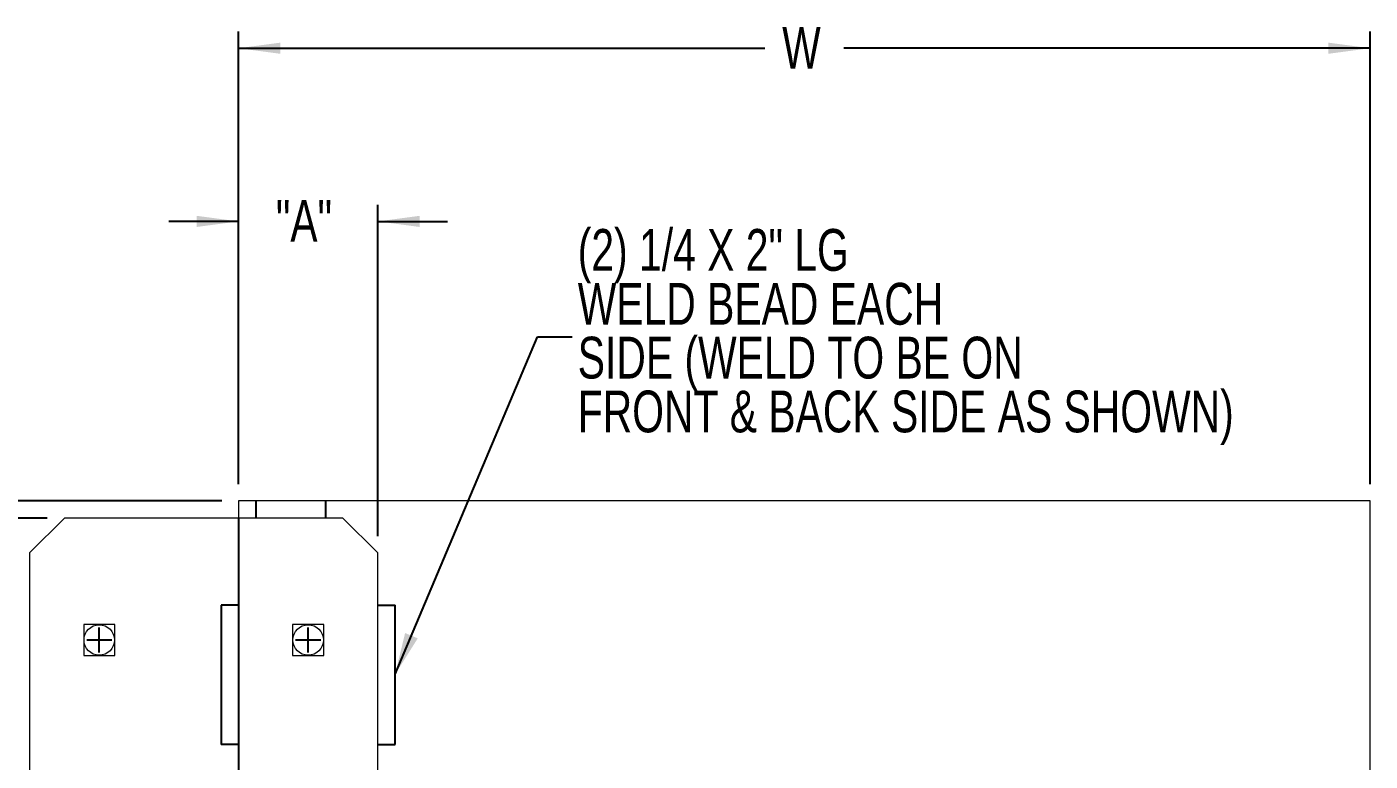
# Model space of a CAD drawing. Header units: inches. Extents: x 1.2 to 24.5, y 3.6 to 13.7.
# Drawn here: x 3.669 to 8.491, y 11.062 to 13.699 of the extents above; entities that cross this region are included whole.
import ezdxf
from ezdxf.lldxf.tags import DXFTag

# ---------------------------------------------------------------- set-up
doc = ezdxf.new("R2010")
doc.units = ezdxf.units.IN
doc.header["$MEASUREMENT"] = 0
doc.header["$PDSIZE"] = -1
doc.layers.add('DIM', color=1, linetype='Continuous')
doc.layers.add('HID', color=1, linetype='HIDDEN')
doc.styles.add('SLDTEXTSTYLE0', font='ARIAL.TTF', dxfattribs={"width": 0.7})
doc.styles.get("Standard").update_dxf_attribs({"font": 'ARIAL.TTF'})
tags = doc.linetypes.add('HIDDEN', pattern=[0.075, 0.05, -0.025]).pattern_tags.tags
tags[6:7] = [DXFTag(74, 4), DXFTag(75, 0), DXFTag(340, '0'), DXFTag(46, 1.0), DXFTag(50, 0.0), DXFTag(44, 0.0), DXFTag(45, 0.0)]
tags[4:5] = [DXFTag(74, 4), DXFTag(75, 0), DXFTag(340, '0'), DXFTag(46, 1.0), DXFTag(50, 0.0), DXFTag(44, 0.0), DXFTag(45, 0.0)]
doc.dimstyles.new('SLDDIMSTYLE0', dxfattribs={"dimtxt": 0.15, "dimasz": 0.15, "dimexe": 0, "dimexo": 0.0625, "dimgap": 0.0375, "dimtad": 0, "dimtih": 1, "dimtoh": 1, "dimdec": 3, "dimlfac": 4, "dimrnd": 1e-09, "dimzin": 12, "dimdsep": 46, "dimtxsty": 'SLDTEXTSTYLE0', "dimsah": 1, "dimcen": 0.09, "dimadec": 0, "dimazin": 0, "dimtfac": 1, "dimtdec": 3, "dimtofl": 0, "dimtmove": 0, "dimatfit": 3, "dimfxl": 0, "dimtolj": 1, "dimtzin": 12, "dimarcsym": 0})
doc.dimstyles.new('SLDDIMSTYLE2', dxfattribs={"dimtxt": 0.15, "dimasz": 0.15, "dimexe": 0, "dimexo": 0.0625, "dimgap": 0.0375, "dimtad": 0, "dimtih": 1, "dimtoh": 1, "dimdec": 0, "dimrnd": 1e-09, "dimzin": 0, "dimdsep": 46, "dimtxsty": 'Standard', "dimsah": 1, "dimcen": 0.09, "dimadec": 0, "dimazin": 0, "dimtfac": 1, "dimtdec": 0, "dimtofl": 0, "dimtmove": 0, "dimatfit": 3, "dimfxl": 0, "dimtolj": 1, "dimtzin": 0, "dimarcsym": 0})
doc.dimstyles.new('SLDDIMSTYLE3', dxfattribs={"dimtxt": 0.15, "dimasz": 0.15, "dimexe": 0, "dimexo": 0.0625, "dimgap": 0.0375, "dimtad": 0, "dimtih": 1, "dimtoh": 1, "dimlfac": 4, "dimrnd": 1e-09, "dimzin": 12, "dimdsep": 46, "dimtxsty": 'SLDTEXTSTYLE0', "dimsah": 1, "dimcen": 0.09, "dimadec": 0, "dimazin": 0, "dimtfac": 1, "dimtofl": 0, "dimtmove": 0, "dimatfit": 3, "dimfxl": 0, "dimtolj": 1, "dimtzin": 12, "dimarcsym": 0})
doc.dimstyles.new('SLDDIMSTYLE4', dxfattribs={"dimtxt": 0.15, "dimasz": 0.15, "dimexe": 0, "dimexo": 0.0625, "dimgap": 0.0375, "dimtad": 0, "dimtih": 1, "dimtoh": 1, "dimlfac": 4, "dimrnd": 1e-09, "dimzin": 12, "dimdsep": 46, "dimtxsty": 'SLDTEXTSTYLE0', "dimsah": 1, "dimcen": 0.09, "dimadec": 0, "dimazin": 0, "dimtfac": 1, "dimtofl": 0, "dimtmove": 0, "dimatfit": 3, "dimfxl": 0, "dimtolj": 1, "dimtzin": 12, "dimarcsym": 0})

# ---------------------------------------------------------------- blocks, each defined once
blk = doc.blocks.new('*D16')
at = {"layer": 'DIM'}
for p, q in [((4.4289, 12.057), (4.4289, 13.0601)), ((4.9289, 11.8695), (4.9289, 13.0601)), ((4.4289, 13.0001), (4.1789, 13.0001)), ((4.9289, 13.0001), (5.1789, 13.0001))]:
    blk.add_line(p, q, dxfattribs=at)
for points in [[(4.4289, 13.0001), (4.2789, 13.0201), (4.2789, 12.9801)], [(4.9289, 13.0001), (5.0789, 12.9801), (5.0789, 13.0201)]]:
    blk.add_solid(points, dxfattribs=at)
at = {"layer": 'DIM', "insert": (4.5628, 13.0768), "char_height": 0.15, "attachment_point": 1, "style": 'SLDTEXTSTYLE0'}
blk.add_mtext('"A"', dxfattribs=at)
blk = doc.blocks.new('*D25')
at = {"color": 0, "linetype": 'ByBlock', "lineweight": -2}
for p, q in [((4.3664, 11.997), (2.3373, 11.997)), ((2.3373, 11.847), (2.3373, 10.9846)), ((2.3373, 9.8345), (2.3373, 10.7545)), ((3.7414, 9.6845), (2.3373, 9.6845))]:
    blk.add_line(p, q, dxfattribs=at)
at = {"color": 0, "linetype": 'ByBlock'}
for points in [[(2.3373, 11.997), (2.3123, 11.847), (2.3623, 11.847)], [(2.3373, 9.6845), (2.3123, 9.8345), (2.3623, 9.8345)]]:
    blk.add_solid(points, dxfattribs=at)
at = {"layer": 'DEFPOINTS', "color": 0, "linetype": 'ByBlock'}
for p in [(4.4289, 11.997), (3.8039, 9.6845)]:
    blk.add_point(p, dxfattribs=at)
at = {"color": 0, "linetype": 'ByBlock', "insert": (2.3373, 10.8695), "char_height": 0.15, "attachment_point": 5, "style": 'SLDTEXTSTYLE0'}
blk.add_mtext('9 1/4', dxfattribs=at)
blk = doc.blocks.new('*D24')
at = {"color": 0, "linetype": 'ByBlock', "lineweight": -2}
for p, q in [((2.776, 12.147), (2.776, 12.372)), ((2.776, 12.372), (2.926, 12.372)), ((4.3664, 11.997), (2.7135, 11.997)), ((3.7414, 11.9345), (2.7135, 11.9345)), ((2.776, 11.7845), (2.776, 11.6345))]:
    blk.add_line(p, q, dxfattribs=at)
at = {"color": 0, "linetype": 'ByBlock'}
for points in [[(2.776, 11.997), (2.801, 12.147), (2.751, 12.147)], [(2.776, 11.9345), (2.801, 11.7845), (2.751, 11.7845)]]:
    blk.add_solid(points, dxfattribs=at)
at = {"layer": 'DEFPOINTS', "color": 0, "linetype": 'ByBlock'}
for p in [(4.4289, 11.997), (3.8039, 11.9345)]:
    blk.add_point(p, dxfattribs=at)
at = {"color": 0, "linetype": 'ByBlock', "insert": (3.0539, 12.372), "char_height": 0.15, "attachment_point": 5, "style": 'SLDTEXTSTYLE0'}
blk.add_mtext('1/4', dxfattribs=at)
blk = doc.blocks.new('*D17')
at = {"layer": 'DIM'}
for p, q in [((4.4289, 12.057), (4.4289, 13.682)), ((8.4914, 12.057), (8.4914, 13.682)), ((4.4289, 13.622), (6.3182, 13.622)), ((8.4914, 13.622), (6.6022, 13.622))]:
    blk.add_line(p, q, dxfattribs=at)
for points in [[(4.4289, 13.622), (4.5789, 13.602), (4.5789, 13.642)], [(8.4914, 13.622), (8.3414, 13.642), (8.3414, 13.602)]]:
    blk.add_solid(points, dxfattribs=at)
at = {"layer": 'DIM', "insert": (6.3807, 13.6987), "char_height": 0.15, "attachment_point": 1, "style": 'SLDTEXTSTYLE0'}
blk.add_mtext('W', dxfattribs=at)
blk = doc.blocks.new('*D18')
at = {"layer": 'DIM'}
for p, q in [((4.3689, 11.997), (1.2439, 11.997)), ((1.3039, 11.997), (1.3039, 9.8636)), ((1.3039, 7.497), (1.3039, 9.6303)), ((4.3689, 7.497), (1.2439, 7.497))]:
    blk.add_line(p, q, dxfattribs=at)
for points in [[(1.3039, 11.997), (1.2839, 11.847), (1.3239, 11.847)], [(1.3039, 7.497), (1.3239, 7.647), (1.2839, 7.647)]]:
    blk.add_solid(points, dxfattribs=at)
at = {"layer": 'DIM', "insert": (1.2432, 9.8237), "char_height": 0.15, "attachment_point": 1, "style": 'SLDTEXTSTYLE0'}
blk.add_mtext('H', dxfattribs=at)
blk = doc.blocks.new('SW_NOTE_12')
at = {"layer": 'DIM', "color": 0, "char_height": 0.15, "attachment_point": 1, "style": 'SLDTEXTSTYLE0'}
for s, insert in [('(2) 1/4 X 2" LG', (0.0198, 0.387)), ('WELD BEAD EACH', (0.0198, 0.1936)), ('SIDE (WELD TO BE ON ', (0.0198, 0.0003)), ('FRONT & BACK SIDE AS SHOWN)', (0.0198, -0.193))]:
    blk.add_mtext(s, dxfattribs=dict(at, insert=insert))

msp = doc.modelspace()

# ---------------------------------------------------------------- linework, layer by layer
at = {"color": 7, "linetype": 'Continuous', "lineweight": 15}
for p, q in [((4.428936, 11.996999), (4.428936, 11.934499)), ((8.491436, 11.996999), (4.428936, 11.996999)), ((8.491436, 7.496999), (8.491436, 11.996999)), ((3.803936, 11.934499), (3.678936, 11.809499)), ((4.803936, 11.934499), (3.803936, 11.934499)), ((4.928936, 11.809499), (4.803936, 11.934499)), ((3.678936, 11.809499), (3.678936, 9.809499)), ((4.928936, 9.809499), (4.928936, 11.809499)), ((3.984686, 11.552749), (3.873186, 11.552749)), ((3.873186, 11.552749), (3.873186, 11.441249)), ((3.984686, 11.441249), (3.984686, 11.552749)), ((4.734686, 11.552749), (4.623186, 11.552749)), ((4.623186, 11.552749), (4.623186, 11.441249)), ((4.734686, 11.441249), (4.734686, 11.552749)), ((3.873186, 11.441249), (3.984686, 11.441249)), ((4.623186, 11.441249), (4.734686, 11.441249))]:
    msp.add_line(p, q, dxfattribs=at)
for centre, radius in [((3.928936, 11.496999), 0.054688), ((4.678936, 11.496999), 0.054687)]:
    msp.add_circle(centre, radius, dxfattribs=at)
at = {"layer": 'DIM'}
for p, q in [((4.491436, 11.996999), (4.491436, 11.934499)), ((4.741436, 11.996999), (4.741436, 11.934499)), ((4.928936, 11.621999), (4.991436, 11.621999)), ((4.991436, 11.121999), (4.991436, 11.621999)), ((3.928936, 11.451999), (3.928936, 11.541999)), ((4.678936, 11.451999), (4.678936, 11.541999)), ((3.883936, 11.496999), (3.973936, 11.496999)), ((4.633936, 11.496999), (4.723936, 11.496999)), ((4.928936, 11.121999), (4.991436, 11.121999))]:
    msp.add_line(p, q, dxfattribs=at)
at = {"layer": 'HID'}
for p, q in [((4.428936, 11.934499), (4.428936, 9.684499)), ((4.366436, 11.621999), (4.366436, 11.121999)), ((4.428936, 11.621999), (4.366436, 11.621999)), ((4.428936, 11.121999), (4.366436, 11.121999))]:
    msp.add_line(p, q, dxfattribs=at)

# ---------------------------------------------------------------- block references
at = {"layer": 'DIM'}
msp.add_blockref('SW_NOTE_12', (5.626957, 12.585636), dxfattribs=at)

# ---------------------------------------------------------------- dimensions: what is measured, and where the dimension line sits
for base, p2, dimstyle, picture, middle in [((8.491436, 13.621999), (8.491436, 11.996999), 'SLDDIMSTYLE0', '*D17', (6.460186, 13.621999)), ((4.928936, 13.000116), (4.928936, 11.809499), 'SLDDIMSTYLE3', '*D16', (4.678936, 13.000116))]:
    dim = msp.add_linear_dim(base=base, p1=(4.428936, 11.996999), p2=p2, dimstyle=dimstyle, dxfattribs=at)
    dim.commit()
    dim.dimension.update_dxf_attribs({"geometry": picture, "text_midpoint": middle})
for base, p1, p2, picture, middle in [((2.776011, 11.996999), (3.803936, 11.934499), (4.428936, 11.996999), '*D24', (3.053936, 12.371999)), ((2.33735, 9.684499), (4.428936, 11.996999), (3.803936, 9.684499), '*D25', (2.33735, 10.869542))]:
    dim = msp.add_linear_dim(base=base, p1=p1, p2=p2, angle=90, dimstyle='SLDDIMSTYLE4', override={"dimdec": 4, "dimlunit": 5, "dimfrac": 2}, dxfattribs=at)
    dim.commit()
    dim.dimension.update_dxf_attribs({"geometry": picture, "text_midpoint": middle})
dim = msp.add_linear_dim(base=(1.303936, 7.496999), p1=(4.428936, 11.996999), p2=(4.428936, 7.496999), angle=90, dimstyle='SLDDIMSTYLE0', dxfattribs=at)
dim.commit()
dim.dimension.update_dxf_attribs({"geometry": '*D18', "text_midpoint": (1.303936, 9.746999)})

# ---------------------------------------------------------------- leaders
msp.add_leader([(4.991436, 11.374179), (5.501957, 12.585636), (5.626957, 12.585636)], dimstyle='SLDDIMSTYLE2', override={"dimscale": 1, "dimgap": 0.0375, "dimtad": 0, "dimclrd": 0}, dxfattribs=at)

doc.saveas('drawing.dxf')
